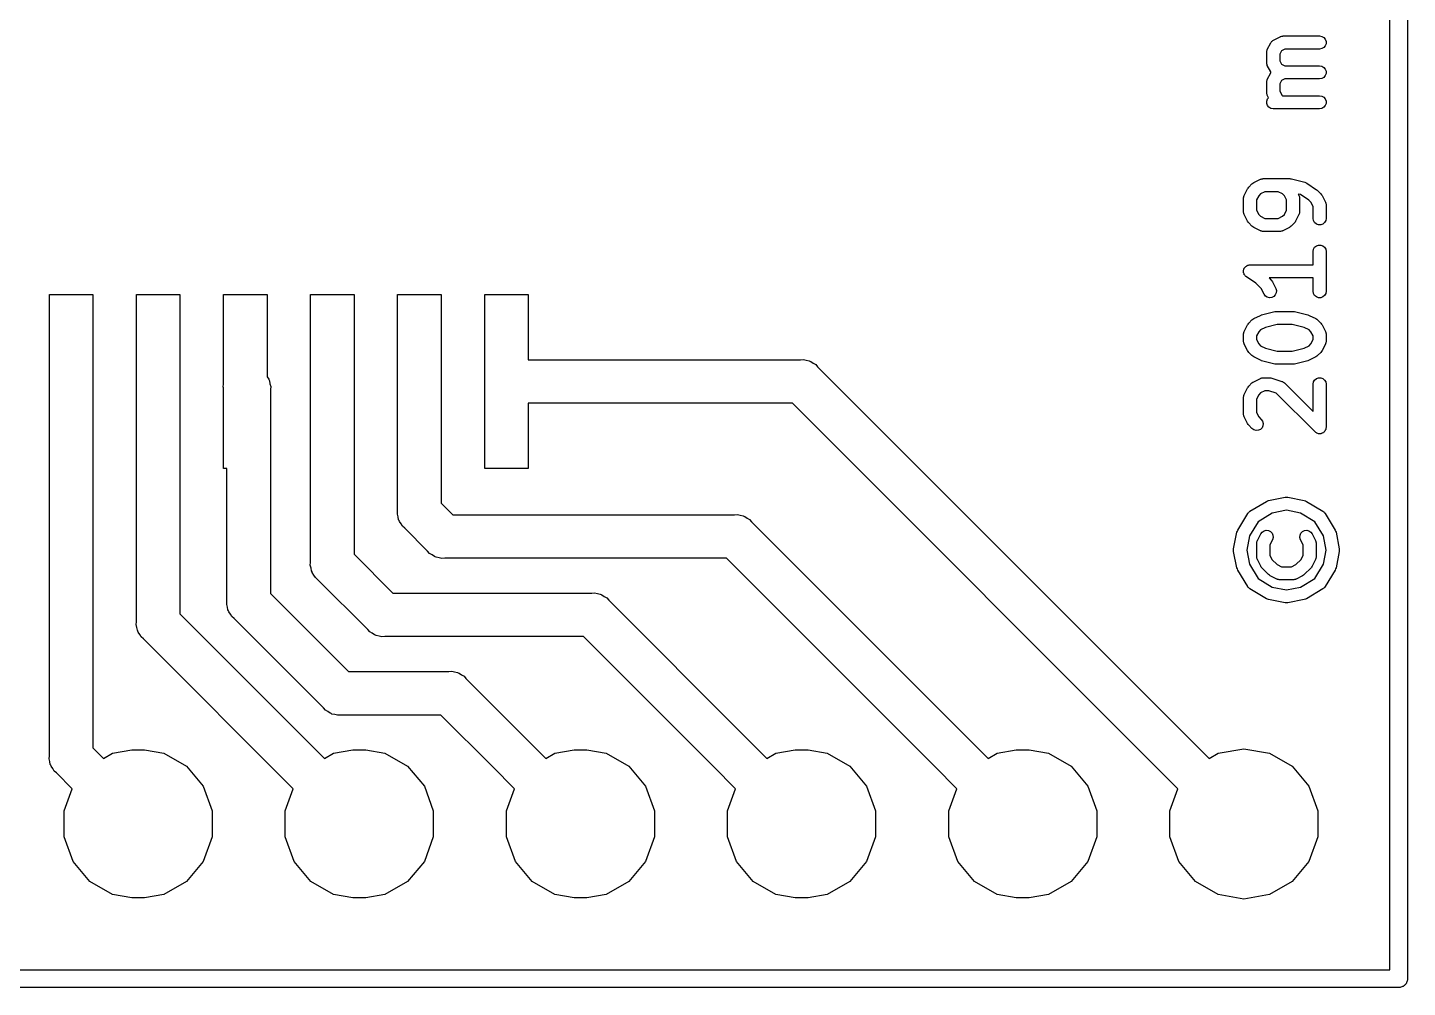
# Model space of a CAD drawing. Extents: x 121.3 to 153, y -103.5 to -81.4.
# Drawn here: x 137.16 to 153.01, y -103.48 to -92.46 of the extents above; entities that cross this region are included whole.
import ezdxf

# ---------------------------------------------------------------- set-up
doc = ezdxf.new("R2010")
doc.units = 0
doc.header["$MEASUREMENT"] = 0
doc.layers.add('BLACK', color=7, linetype='CONTINUOUS')

msp = doc.modelspace()

# ---------------------------------------------------------------- linework, layer by layer
at = {"layer": 'BLACK', "linetype": 'CONTINUOUS'}
for p, q in [((153.008, -81.5253), (153.008, -103.387)), ((152.808, -103.278), (152.808, -81.634)), ((151.398, -92.7123), (151.399, -92.7082)), ((151.399, -92.7082), (151.438, -92.632)), ((151.438, -92.632), (151.444, -92.6231)), ((151.444, -92.6231), (151.45, -92.614)), ((151.45, -92.614), (151.452, -92.6127)), ((151.452, -92.6127), (151.453, -92.6111)), ((151.453, -92.6111), (151.462, -92.605)), ((151.462, -92.605), (151.471, -92.5984)), ((151.471, -92.5984), (151.547, -92.5603)), ((151.547, -92.5603), (151.551, -92.5591)), ((151.551, -92.5591), (151.555, -92.557)), ((151.555, -92.557), (151.564, -92.5554)), ((151.599, -92.7024), (151.561, -92.7214)), ((151.564, -92.5554), (151.572, -92.5529)), ((151.572, -92.5529), (151.577, -92.5532)), ((151.577, -92.5532), (151.581, -92.5524)), ((151.581, -92.5524), (152, -92.5524)), ((152, -92.7024), (151.599, -92.7024)), ((152, -92.5524), (152.026, -92.557)), ((152.026, -92.6979), (152, -92.7024)), ((152.026, -92.557), (152.048, -92.57)), ((152.048, -92.6849), (152.026, -92.6979)), ((152.048, -92.57), (152.065, -92.5899)), ((152.065, -92.6649), (152.048, -92.6849)), ((152.065, -92.5899), (152.074, -92.6144)), ((152.074, -92.6405), (152.065, -92.6649)), ((152.074, -92.6144), (152.074, -92.6405)), ((151.392, -92.7331), (151.395, -92.7247)), ((151.392, -92.7375), (151.392, -92.7331)), ((151.392, -92.7417), (151.392, -92.7375)), ((151.392, -92.856), (151.392, -92.7417)), ((151.392, -92.8603), (151.392, -92.856)), ((151.392, -92.8646), (151.392, -92.8603)), ((151.395, -92.873), (151.392, -92.8646)), ((151.395, -92.7247), (151.396, -92.7161)), ((151.396, -92.7161), (151.398, -92.7123)), ((151.561, -92.7214), (151.542, -92.7594)), ((151.542, -92.7594), (151.542, -92.8383)), ((151.542, -92.8383), (151.561, -92.8763)), ((151.396, -92.8817), (151.395, -92.873)), ((151.398, -92.8854), (151.396, -92.8817)), ((151.399, -92.8895), (151.398, -92.8854)), ((151.438, -92.9657), (151.399, -92.8895)), ((151.399, -93.051), (151.438, -92.9748)), ((151.441, -92.9703), (151.438, -92.9657)), ((151.438, -92.9748), (151.441, -92.9703)), ((151.561, -92.8763), (151.599, -92.8953)), ((151.599, -92.8953), (152, -92.8953)), ((152, -92.8953), (152.026, -92.8998)), ((152.026, -92.8998), (152.048, -92.9128)), ((152.048, -93.0277), (152.026, -93.0408)), ((152.048, -92.9128), (152.065, -92.9328)), ((152.065, -93.0078), (152.048, -93.0277)), ((152.065, -92.9328), (152.074, -92.9573)), ((152.074, -92.9833), (152.065, -93.0078)), ((152.074, -92.9573), (152.074, -92.9833)), ((151.392, -93.076), (151.395, -93.0676)), ((151.392, -93.0803), (151.392, -93.076)), ((151.392, -93.0846), (151.392, -93.0803)), ((151.392, -93.1989), (151.392, -93.0846)), ((151.395, -93.0676), (151.396, -93.0589)), ((151.396, -93.0589), (151.398, -93.0552)), ((151.398, -93.0552), (151.399, -93.051)), ((151.561, -93.0643), (151.542, -93.1023)), ((151.542, -93.1023), (151.542, -93.1812)), ((151.542, -93.1812), (151.566, -93.2306)), ((151.599, -93.0453), (151.561, -93.0643)), ((152, -93.0453), (151.599, -93.0453)), ((152.026, -93.0408), (152, -93.0453)), ((151.392, -93.2031), (151.392, -93.1989)), ((151.392, -93.2074), (151.392, -93.2031)), ((151.395, -93.2159), (151.392, -93.2074)), ((151.393, -93.3001), (151.402, -93.2756)), ((151.393, -93.3262), (151.393, -93.3001)), ((151.402, -93.3506), (151.393, -93.3262)), ((151.396, -93.2245), (151.395, -93.2159)), ((151.398, -93.2283), (151.396, -93.2245)), ((151.399, -93.2324), (151.398, -93.2283)), ((151.414, -93.2611), (151.399, -93.2324)), ((151.402, -93.2756), (151.414, -93.2611)), ((151.566, -93.2306), (151.574, -93.2381)), ((151.574, -93.2381), (152, -93.2381)), ((152, -93.2381), (152.026, -93.2427)), ((152.026, -93.2427), (152.048, -93.2557)), ((152.048, -93.2557), (152.065, -93.2756)), ((152.065, -93.2756), (152.074, -93.3001)), ((152.074, -93.3262), (152.065, -93.3506)), ((152.074, -93.3001), (152.074, -93.3262)), ((151.418, -93.3706), (151.402, -93.3506)), ((151.441, -93.3836), (151.418, -93.3706)), ((151.467, -93.3881), (151.441, -93.3836)), ((152, -93.3881), (151.467, -93.3881)), ((152.026, -93.3836), (152, -93.3881)), ((152.048, -93.3706), (152.026, -93.3836)), ((152.065, -93.3506), (152.048, -93.3706)), ((151.178, -94.2985), (151.185, -94.2887)), ((151.185, -94.2887), (151.223, -94.2506)), ((151.223, -94.2506), (151.233, -94.2437)), ((151.233, -94.2437), (151.243, -94.2365)), ((151.243, -94.2365), (151.319, -94.1984)), ((151.319, -94.1984), (151.323, -94.1972)), ((151.323, -94.1972), (151.327, -94.195)), ((151.327, -94.195), (151.335, -94.1935)), ((151.335, -94.1935), (151.344, -94.191)), ((151.344, -94.191), (151.348, -94.1913)), ((151.348, -94.1913), (151.352, -94.1905)), ((151.352, -94.1905), (151.657, -94.1905)), ((151.657, -94.1905), (151.666, -94.1921)), ((151.666, -94.1921), (151.675, -94.1928)), ((151.675, -94.1928), (151.828, -94.2309)), ((151.828, -94.2309), (151.839, -94.2361)), ((151.839, -94.2361), (151.851, -94.2412)), ((151.851, -94.2412), (151.965, -94.3174)), ((151.125, -94.4093), (151.128, -94.4009)), ((151.126, -94.4136), (151.125, -94.4093)), ((151.125, -94.4179), (151.126, -94.4136)), ((151.125, -94.5703), (151.125, -94.4179)), ((151.128, -94.4009), (151.129, -94.3923)), ((151.129, -94.3923), (151.132, -94.3885)), ((151.132, -94.3885), (151.133, -94.3844)), ((151.133, -94.3844), (151.171, -94.3082)), ((151.171, -94.3082), (151.178, -94.2985)), ((151.3, -94.3861), (151.275, -94.4356)), ((151.275, -94.4356), (151.275, -94.5526)), ((151.321, -94.3653), (151.3, -94.3861)), ((151.37, -94.3405), (151.321, -94.3653)), ((151.525, -94.3405), (151.37, -94.3405)), ((151.575, -94.3653), (151.525, -94.3405)), ((151.595, -94.3861), (151.575, -94.3653)), ((151.62, -94.4356), (151.595, -94.3861)), ((151.62, -94.5526), (151.62, -94.4356)), ((151.779, -94.3732), (151.754, -94.367)), ((151.754, -94.367), (151.762, -94.3844)), ((151.762, -94.3844), (151.763, -94.3885)), ((151.763, -94.3885), (151.766, -94.3923)), ((151.766, -94.3923), (151.767, -94.4009)), ((151.767, -94.4009), (151.77, -94.4093)), ((151.77, -94.4093), (151.769, -94.4136)), ((151.769, -94.4136), (151.77, -94.4179)), ((151.77, -94.4179), (151.77, -94.5703)), ((151.876, -94.4381), (151.779, -94.3732)), ((151.9, -94.4623), (151.876, -94.4381)), ((151.965, -94.3174), (151.971, -94.3225)), ((151.971, -94.3225), (151.977, -94.3268)), ((151.977, -94.3268), (152.015, -94.3649)), ((152.015, -94.3649), (152.022, -94.3747)), ((152.022, -94.3747), (152.029, -94.3844)), ((152.029, -94.3844), (152.067, -94.4606)), ((151.126, -94.5745), (151.125, -94.5703)), ((151.125, -94.5789), (151.126, -94.5745)), ((151.128, -94.5873), (151.125, -94.5789)), ((151.129, -94.5959), (151.128, -94.5873)), ((151.132, -94.5997), (151.129, -94.5959)), ((151.133, -94.6038), (151.132, -94.5997)), ((151.171, -94.68), (151.133, -94.6038)), ((151.275, -94.5526), (151.3, -94.602)), ((151.3, -94.602), (151.321, -94.6229)), ((151.575, -94.6229), (151.595, -94.602)), ((151.595, -94.602), (151.62, -94.5526)), ((151.762, -94.6038), (151.724, -94.68)), ((151.763, -94.5997), (151.762, -94.6038)), ((151.766, -94.5959), (151.763, -94.5997)), ((151.767, -94.5873), (151.766, -94.5959)), ((151.77, -94.5789), (151.767, -94.5873)), ((151.77, -94.5703), (151.769, -94.5745)), ((151.769, -94.5745), (151.77, -94.5789)), ((151.925, -94.5118), (151.9, -94.4623)), ((151.925, -94.6465), (151.925, -94.5118)), ((152.067, -94.4606), (152.068, -94.4647)), ((152.068, -94.4647), (152.07, -94.4684)), ((152.07, -94.4684), (152.072, -94.4771)), ((152.072, -94.4771), (152.074, -94.4855)), ((152.074, -94.4855), (152.074, -94.4898)), ((152.074, -94.4898), (152.075, -94.4941)), ((152.075, -94.4941), (152.075, -94.6465)), ((151.178, -94.6897), (151.171, -94.68)), ((151.185, -94.6995), (151.178, -94.6897)), ((151.223, -94.7376), (151.185, -94.6995)), ((151.233, -94.7445), (151.223, -94.7376)), ((151.243, -94.7517), (151.233, -94.7445)), ((151.319, -94.7897), (151.243, -94.7517)), ((151.321, -94.6229), (151.37, -94.6477)), ((151.37, -94.6477), (151.525, -94.6477)), ((151.525, -94.6477), (151.575, -94.6229)), ((151.652, -94.7517), (151.576, -94.7897)), ((151.662, -94.7445), (151.652, -94.7517)), ((151.672, -94.7376), (151.662, -94.7445)), ((151.71, -94.6995), (151.672, -94.7376)), ((151.717, -94.6897), (151.71, -94.6995)), ((151.724, -94.68), (151.717, -94.6897)), ((151.929, -94.6721), (151.925, -94.6465)), ((151.942, -94.6947), (151.929, -94.6721)), ((151.962, -94.7114), (151.942, -94.6947)), ((151.987, -94.7203), (151.962, -94.7114)), ((152.013, -94.7203), (151.987, -94.7203)), ((152.037, -94.7114), (152.013, -94.7203)), ((152.057, -94.6947), (152.037, -94.7114)), ((152.07, -94.6721), (152.057, -94.6947)), ((152.075, -94.6465), (152.07, -94.6721)), ((151.323, -94.791), (151.319, -94.7897)), ((151.327, -94.7931), (151.323, -94.791)), ((151.335, -94.7947), (151.327, -94.7931)), ((151.344, -94.7972), (151.335, -94.7947)), ((151.348, -94.7969), (151.344, -94.7972)), ((151.352, -94.7977), (151.348, -94.7969)), ((151.543, -94.7977), (151.352, -94.7977)), ((151.547, -94.7969), (151.543, -94.7977)), ((151.551, -94.7972), (151.547, -94.7969)), ((151.56, -94.7947), (151.551, -94.7972)), ((151.568, -94.7931), (151.56, -94.7947)), ((151.572, -94.791), (151.568, -94.7931)), ((151.576, -94.7897), (151.572, -94.791)), ((151.925, -95.0274), (151.929, -95.0018)), ((151.925, -95.181), (151.925, -95.0274)), ((151.929, -95.0018), (151.942, -94.9792)), ((151.942, -94.9792), (151.962, -94.9625)), ((151.962, -94.9625), (151.987, -94.9536)), ((151.987, -94.9536), (152.013, -94.9536)), ((152.013, -94.9536), (152.037, -94.9625)), ((152.037, -94.9625), (152.057, -94.9792)), ((152.057, -94.9792), (152.07, -95.0018)), ((152.07, -95.0018), (152.075, -95.0274)), ((152.075, -95.0274), (152.075, -95.4846)), ((151.126, -95.243), (151.129, -95.2346)), ((151.126, -95.2471), (151.126, -95.243)), ((151.129, -95.2346), (151.131, -95.2259)), ((151.131, -95.2259), (151.134, -95.2224)), ((151.134, -95.2224), (151.135, -95.2185)), ((151.135, -95.2185), (151.141, -95.2116)), ((151.141, -95.2116), (151.146, -95.2042)), ((151.146, -95.2042), (151.149, -95.2017)), ((151.149, -95.2017), (151.152, -95.1985)), ((151.152, -95.1985), (151.159, -95.1941)), ((151.159, -95.1941), (151.167, -95.1888)), ((151.167, -95.1888), (151.171, -95.1876)), ((151.171, -95.1876), (151.174, -95.1855)), ((151.174, -95.1855), (151.183, -95.184)), ((151.183, -95.184), (151.192, -95.1815)), ((151.192, -95.1815), (151.196, -95.1817)), ((151.196, -95.1817), (151.2, -95.181)), ((151.2, -95.181), (151.925, -95.181)), ((151.125, -95.2512), (151.126, -95.2471)), ((151.126, -95.2601), (151.125, -95.2512)), ((151.126, -95.269), (151.126, -95.2601)), ((151.127, -95.2729), (151.126, -95.269)), ((151.128, -95.2771), (151.127, -95.2729)), ((151.132, -95.2851), (151.128, -95.2771)), ((151.135, -95.2935), (151.132, -95.2851)), ((151.138, -95.2967), (151.135, -95.2935)), ((151.139, -95.3004), (151.138, -95.2967)), ((151.146, -95.3066), (151.139, -95.3004)), ((151.152, -95.3135), (151.146, -95.3066)), ((151.155, -95.3155), (151.152, -95.3135)), ((151.158, -95.3184), (151.155, -95.3155)), ((151.266, -95.3905), (151.158, -95.3184)), ((151.329, -95.4528), (151.266, -95.3905)), ((151.925, -95.331), (151.419, -95.331)), ((151.419, -95.331), (151.443, -95.3553)), ((151.443, -95.3553), (151.45, -95.3652)), ((151.45, -95.3652), (151.457, -95.3748)), ((151.457, -95.3748), (151.496, -95.451)), ((151.925, -95.4846), (151.925, -95.331)), ((137.41, -96.4981), (137.41, -95.52)), ((137.41, -95.52), (137.91, -95.52)), ((137.91, -95.52), (137.91, -100.726)), ((138.41, -96.4981), (138.41, -95.52)), ((138.41, -95.52), (138.91, -95.52)), ((138.91, -95.52), (138.91, -99.1864)), ((139.41, -96.5491), (139.41, -95.52)), ((139.41, -95.52), (139.91, -95.52)), ((139.91, -95.52), (139.91, -96.4637)), ((140.41, -96.4981), (140.41, -95.52)), ((140.41, -95.52), (140.91, -95.52)), ((140.91, -95.52), (140.91, -98.5044)), ((141.41, -97.52), (141.41, -95.52)), ((141.41, -95.52), (141.91, -95.52)), ((141.91, -95.52), (141.91, -97.9164)), ((142.41, -97.52), (142.41, -95.52)), ((142.41, -95.52), (142.91, -95.52)), ((142.91, -95.52), (142.91, -96.27)), ((151.361, -95.5181), (151.329, -95.4528)), ((151.377, -95.539), (151.361, -95.5181)), ((151.399, -95.5534), (151.377, -95.539)), ((151.424, -95.5594), (151.399, -95.5534)), ((151.45, -95.5565), (151.424, -95.5594)), ((151.473, -95.5448), (151.45, -95.5565)), ((151.491, -95.5259), (151.473, -95.5448)), ((151.501, -95.502), (151.491, -95.5259)), ((151.496, -95.451), (151.503, -95.476)), ((151.503, -95.476), (151.501, -95.502)), ((151.929, -95.5102), (151.925, -95.4846)), ((151.942, -95.5328), (151.929, -95.5102)), ((151.962, -95.5495), (151.942, -95.5328)), ((151.987, -95.5584), (151.962, -95.5495)), ((152.013, -95.5584), (151.987, -95.5584)), ((152.037, -95.5495), (152.013, -95.5584)), ((152.057, -95.5328), (152.037, -95.5495)), ((152.07, -95.5102), (152.057, -95.5328)), ((152.075, -95.4846), (152.07, -95.5102)), ((151.334, -95.7547), (151.486, -95.7166)), ((151.486, -95.7166), (151.496, -95.7159)), ((151.496, -95.7159), (151.505, -95.7143)), ((151.505, -95.7143), (151.695, -95.7143)), ((151.695, -95.7143), (151.704, -95.7159)), ((151.704, -95.7159), (151.713, -95.7166)), ((151.713, -95.7166), (151.866, -95.7547)), ((151.133, -95.9463), (151.171, -95.8701)), ((151.171, -95.8701), (151.178, -95.8604)), ((151.178, -95.8604), (151.185, -95.8506)), ((151.185, -95.8506), (151.223, -95.8125)), ((151.223, -95.8125), (151.233, -95.8056)), ((151.233, -95.8056), (151.243, -95.7984)), ((151.243, -95.7984), (151.319, -95.7603)), ((151.319, -95.7603), (151.327, -95.758)), ((151.327, -95.758), (151.334, -95.7547)), ((151.514, -95.8643), (151.378, -95.8982)), ((151.686, -95.8643), (151.514, -95.8643)), ((151.821, -95.8982), (151.686, -95.8643)), ((151.866, -95.7547), (151.873, -95.758)), ((151.873, -95.758), (151.881, -95.7603)), ((151.881, -95.7603), (151.957, -95.7984)), ((151.957, -95.7984), (151.967, -95.8056)), ((151.967, -95.8056), (151.977, -95.8125)), ((151.977, -95.8125), (152.015, -95.8506)), ((152.015, -95.8506), (152.022, -95.8604)), ((152.022, -95.8604), (152.029, -95.8701)), ((152.029, -95.8701), (152.067, -95.9463)), ((151.125, -95.9712), (151.128, -95.9628)), ((151.126, -95.9755), (151.125, -95.9712)), ((151.125, -95.9798), (151.126, -95.9755)), ((151.125, -96.056), (151.125, -95.9798)), ((151.128, -95.9628), (151.129, -95.9542)), ((151.129, -95.9542), (151.132, -95.9504)), ((151.132, -95.9504), (151.133, -95.9463)), ((151.3, -95.948), (151.275, -95.9975)), ((151.275, -95.9975), (151.275, -96.0383)), ((151.275, -96.0383), (151.3, -96.0878)), ((151.321, -95.9272), (151.3, -95.948)), ((151.378, -95.8982), (151.321, -95.9272)), ((151.879, -95.9272), (151.821, -95.8982)), ((151.9, -95.948), (151.879, -95.9272)), ((151.925, -95.9975), (151.9, -95.948)), ((151.9, -96.0878), (151.925, -96.0383)), ((151.925, -96.0383), (151.925, -95.9975)), ((152.067, -95.9463), (152.068, -95.9504)), ((152.068, -95.9504), (152.07, -95.9542)), ((152.07, -95.9542), (152.072, -95.9628)), ((152.072, -95.9628), (152.074, -95.9712)), ((152.074, -95.9712), (152.074, -95.9755)), ((152.074, -95.9755), (152.075, -95.9798)), ((152.075, -95.9798), (152.075, -96.056)), ((151.126, -96.0603), (151.125, -96.056)), ((151.125, -96.0646), (151.126, -96.0603)), ((151.128, -96.073), (151.125, -96.0646)), ((151.129, -96.0817), (151.128, -96.073)), ((151.132, -96.0854), (151.129, -96.0817)), ((151.133, -96.0895), (151.132, -96.0854)), ((151.171, -96.1657), (151.133, -96.0895)), ((151.178, -96.1754), (151.171, -96.1657)), ((151.185, -96.1852), (151.178, -96.1754)), ((151.223, -96.2233), (151.185, -96.1852)), ((151.3, -96.0878), (151.321, -96.1086)), ((151.321, -96.1086), (151.378, -96.1376)), ((151.378, -96.1376), (151.514, -96.1715)), ((151.514, -96.1715), (151.686, -96.1715)), ((151.686, -96.1715), (151.821, -96.1376)), ((151.821, -96.1376), (151.879, -96.1086)), ((151.879, -96.1086), (151.9, -96.0878)), ((152.015, -96.1852), (151.977, -96.2233)), ((152.022, -96.1754), (152.015, -96.1852)), ((152.029, -96.1657), (152.022, -96.1754)), ((152.067, -96.0895), (152.029, -96.1657)), ((152.068, -96.0854), (152.067, -96.0895)), ((152.07, -96.0817), (152.068, -96.0854)), ((152.072, -96.073), (152.07, -96.0817)), ((152.074, -96.0646), (152.072, -96.073)), ((152.075, -96.056), (152.074, -96.0603)), ((152.074, -96.0603), (152.074, -96.0646)), ((142.91, -96.27), (146.039, -96.27)), ((146.039, -96.27), (146.072, -96.2671)), ((146.072, -96.2671), (146.104, -96.2757)), ((146.104, -96.2757), (146.137, -96.2815)), ((146.137, -96.2815), (146.146, -96.287)), ((146.146, -96.287), (146.157, -96.2899)), ((146.157, -96.2899), (146.184, -96.3089)), ((146.184, -96.3089), (146.213, -96.3255)), ((146.213, -96.3255), (146.234, -96.3509)), ((146.234, -96.3509), (150.732, -100.848)), ((151.233, -96.2302), (151.223, -96.2233)), ((151.243, -96.2374), (151.233, -96.2302)), ((151.319, -96.2755), (151.243, -96.2374)), ((151.327, -96.2778), (151.319, -96.2755)), ((151.334, -96.2811), (151.327, -96.2778)), ((151.486, -96.3192), (151.334, -96.2811)), ((151.496, -96.3199), (151.486, -96.3192)), ((151.505, -96.3215), (151.496, -96.3199)), ((151.695, -96.3215), (151.505, -96.3215)), ((151.704, -96.3199), (151.695, -96.3215)), ((151.713, -96.3192), (151.704, -96.3199)), ((151.866, -96.2811), (151.713, -96.3192)), ((151.873, -96.2778), (151.866, -96.2811)), ((151.881, -96.2755), (151.873, -96.2778)), ((151.957, -96.2374), (151.881, -96.2755)), ((151.967, -96.2302), (151.957, -96.2374)), ((151.977, -96.2233), (151.967, -96.2302)), ((137.41, -100.819), (137.41, -96.4981)), ((138.41, -99.2791), (138.41, -96.4981)), ((139.91, -96.4637), (139.911, -96.4656)), ((139.911, -96.4656), (139.93, -96.4927)), ((139.93, -96.4927), (139.933, -96.5035)), ((139.933, -96.5035), (139.939, -96.5132)), ((139.939, -96.5132), (139.944, -96.5458)), ((140.41, -98.5971), (140.41, -96.4981)), ((151.243, -96.5223), (151.319, -96.4842)), ((151.319, -96.4842), (151.323, -96.4829)), ((151.323, -96.4829), (151.327, -96.4808)), ((151.327, -96.4808), (151.335, -96.4792)), ((151.335, -96.4792), (151.344, -96.4767)), ((151.344, -96.4767), (151.348, -96.477)), ((151.348, -96.477), (151.352, -96.4762)), ((151.352, -96.4762), (151.428, -96.4762)), ((151.428, -96.4762), (151.44, -96.4783)), ((151.44, -96.4783), (151.452, -96.4801)), ((151.452, -96.4801), (151.566, -96.5182)), ((151.929, -96.5256), (151.942, -96.503)), ((151.942, -96.503), (151.962, -96.4863)), ((151.962, -96.4863), (151.987, -96.4774)), ((151.987, -96.4774), (152.013, -96.4774)), ((152.013, -96.4774), (152.037, -96.4863)), ((152.037, -96.4863), (152.057, -96.503)), ((152.057, -96.503), (152.07, -96.5256)), ((139.407, -96.5821), (139.41, -96.5491)), ((139.41, -96.5929), (139.407, -96.5821)), ((139.41, -97.52), (139.41, -96.5929)), ((139.944, -96.5458), (139.953, -96.5779)), ((139.953, -96.5779), (139.95, -96.6109)), ((139.95, -96.6109), (139.95, -98.9536)), ((151.132, -96.6742), (151.133, -96.6701)), ((151.133, -96.6701), (151.171, -96.5939)), ((151.171, -96.5939), (151.178, -96.5842)), ((151.178, -96.5842), (151.185, -96.5744)), ((151.185, -96.5744), (151.223, -96.5363)), ((151.223, -96.5363), (151.233, -96.5294)), ((151.233, -96.5294), (151.243, -96.5223)), ((151.3, -96.6719), (151.275, -96.7213)), ((151.321, -96.651), (151.3, -96.6719)), ((151.37, -96.6262), (151.321, -96.651)), ((151.416, -96.6262), (151.37, -96.6262)), ((151.502, -96.6549), (151.416, -96.6262)), ((151.947, -97.0995), (151.502, -96.6549)), ((151.566, -96.5182), (151.57, -96.5202)), ((151.57, -96.5202), (151.574, -96.5214)), ((151.574, -96.5214), (151.582, -96.5264)), ((151.582, -96.5264), (151.589, -96.5306)), ((151.589, -96.5306), (151.592, -96.5338)), ((151.592, -96.5338), (151.596, -96.5363)), ((151.596, -96.5363), (151.925, -96.8654)), ((151.925, -96.5512), (151.929, -96.5256)), ((151.925, -96.8654), (151.925, -96.5512)), ((152.07, -96.5256), (152.075, -96.5512)), ((152.075, -96.5512), (152.075, -97.0465)), ((145.946, -96.77), (142.91, -96.77)), ((142.91, -96.77), (142.91, -97.52)), ((150.372, -101.196), (145.946, -96.77)), ((151.125, -96.695), (151.128, -96.6866)), ((151.126, -96.6994), (151.125, -96.695)), ((151.125, -96.7036), (151.126, -96.6994)), ((151.125, -96.8941), (151.125, -96.7036)), ((151.128, -96.6866), (151.129, -96.678)), ((151.129, -96.678), (151.132, -96.6742)), ((151.275, -96.7213), (151.275, -96.8764)), ((151.126, -96.8984), (151.125, -96.8941)), ((151.125, -96.9027), (151.126, -96.8984)), ((151.128, -96.9111), (151.125, -96.9027)), ((151.129, -96.9197), (151.128, -96.9111)), ((151.132, -96.9235), (151.129, -96.9197)), ((151.133, -96.9276), (151.132, -96.9235)), ((151.171, -97.0038), (151.133, -96.9276)), ((151.275, -96.8764), (151.3, -96.9259)), ((151.3, -96.9259), (151.329, -96.9553)), ((151.329, -96.9553), (151.344, -96.9767)), ((151.344, -96.9767), (151.351, -97.0018)), ((151.178, -97.0135), (151.171, -97.0038)), ((151.185, -97.0233), (151.178, -97.0135)), ((151.223, -97.0614), (151.185, -97.0233)), ((151.244, -97.0764), (151.223, -97.0614)), ((151.27, -97.0831), (151.244, -97.0764)), ((151.296, -97.0808), (151.27, -97.0831)), ((151.319, -97.0698), (151.296, -97.0808)), ((151.338, -97.0514), (151.319, -97.0698)), ((151.349, -97.0278), (151.338, -97.0514)), ((151.351, -97.0018), (151.349, -97.0278)), ((151.955, -97.1051), (151.947, -97.0995)), ((151.962, -97.1114), (151.955, -97.1051)), ((151.966, -97.1126), (151.962, -97.1114)), ((151.968, -97.1144), (151.966, -97.1126)), ((151.978, -97.117), (151.968, -97.1144)), ((151.987, -97.1203), (151.978, -97.117)), ((151.99, -97.1203), (151.987, -97.1203)), ((151.993, -97.1212), (151.99, -97.1203)), ((152.003, -97.1203), (151.993, -97.1212)), ((152.013, -97.1203), (152.003, -97.1203)), ((152.016, -97.1192), (152.013, -97.1203)), ((152.019, -97.1189), (152.016, -97.1192)), ((152.028, -97.1148), (152.019, -97.1189)), ((152.037, -97.1114), (152.028, -97.1148)), ((152.04, -97.1093), (152.037, -97.1114)), ((152.043, -97.1079), (152.04, -97.1093)), ((152.05, -97.101), (152.043, -97.1079)), ((152.057, -97.0947), (152.05, -97.101)), ((152.059, -97.0918), (152.057, -97.0947)), ((152.061, -97.0895), (152.059, -97.0918)), ((152.065, -97.0806), (152.061, -97.0895)), ((152.07, -97.0721), (152.065, -97.0806)), ((152.071, -97.0689), (152.07, -97.0721)), ((152.072, -97.0659), (152.071, -97.0689)), ((152.073, -97.0561), (152.072, -97.0659)), ((152.075, -97.0465), (152.073, -97.0561)), ((139.45, -97.52), (139.41, -97.52)), ((139.45, -99.0463), (139.45, -97.52)), ((141.41, -98.0091), (141.41, -97.52)), ((141.41, -97.52), (141.41, -97.52)), ((142.91, -97.52), (142.41, -97.52)), ((141.91, -97.9164), (142.044, -98.05)), ((151.199, -98.0107), (151.39, -97.8964)), ((151.39, -97.8964), (151.402, -97.8919)), ((151.402, -97.8919), (151.414, -97.8872)), ((151.414, -97.8872), (151.604, -97.8491)), ((151.604, -97.8491), (151.606, -97.8491)), ((151.606, -97.8491), (151.608, -97.8485)), ((151.608, -97.8485), (151.619, -97.8488)), ((151.619, -97.8488), (151.63, -97.8485)), ((151.63, -97.8485), (151.632, -97.8491)), ((151.632, -97.8491), (151.634, -97.8491)), ((151.634, -97.8491), (151.824, -97.8872)), ((151.824, -97.8872), (151.836, -97.8919)), ((151.836, -97.8919), (151.848, -97.8964)), ((151.848, -97.8964), (152.038, -98.0107)), ((141.407, -98.0421), (141.41, -98.0091)), ((141.416, -98.0742), (141.407, -98.0421)), ((141.421, -98.1068), (141.416, -98.0742)), ((142.044, -98.05), (145.279, -98.05)), ((145.279, -98.05), (145.312, -98.0471)), ((145.312, -98.0471), (145.344, -98.0557)), ((145.344, -98.0557), (145.377, -98.0614)), ((145.377, -98.0614), (145.386, -98.067)), ((145.386, -98.067), (145.397, -98.0699)), ((145.397, -98.0699), (145.424, -98.0889)), ((145.424, -98.0889), (145.453, -98.1055)), ((151.059, -98.2269), (151.174, -98.0365)), ((151.174, -98.0365), (151.177, -98.0325)), ((151.177, -98.0325), (151.18, -98.0278)), ((151.18, -98.0278), (151.186, -98.0227)), ((151.186, -98.0227), (151.191, -98.0168)), ((151.191, -98.0168), (151.195, -98.0142)), ((151.195, -98.0142), (151.199, -98.0107)), ((151.456, -98.0318), (151.293, -98.1297)), ((151.619, -97.9992), (151.456, -98.0318)), ((151.782, -98.0318), (151.619, -97.9992)), ((151.945, -98.1297), (151.782, -98.0318)), ((152.038, -98.0107), (152.042, -98.0142)), ((152.042, -98.0142), (152.047, -98.0168)), ((152.047, -98.0168), (152.052, -98.0227)), ((152.052, -98.0227), (152.058, -98.0278)), ((152.058, -98.0278), (152.061, -98.0325)), ((152.061, -98.0325), (152.064, -98.0365)), ((152.064, -98.0365), (152.179, -98.2269)), ((141.427, -98.1165), (141.421, -98.1068)), ((141.43, -98.1273), (141.427, -98.1165)), ((141.449, -98.1545), (141.43, -98.1273)), ((141.466, -98.1832), (141.449, -98.1545)), ((141.491, -98.2045), (141.466, -98.1832)), ((141.755, -98.469), (141.491, -98.2045)), ((145.453, -98.1055), (145.474, -98.1309)), ((145.474, -98.1309), (147.932, -100.589)), ((151.012, -98.4413), (151.05, -98.2508)), ((151.05, -98.2508), (151.055, -98.2388)), ((151.055, -98.2388), (151.059, -98.2269)), ((151.293, -98.1297), (151.195, -98.293)), ((151.323, -98.2701), (151.339, -98.2492)), ((151.339, -98.2492), (151.361, -98.2348)), ((151.361, -98.2348), (151.386, -98.2288)), ((151.386, -98.2288), (151.412, -98.2317)), ((151.412, -98.2317), (151.435, -98.2434)), ((151.435, -98.2434), (151.453, -98.2623)), ((151.785, -98.2623), (151.803, -98.2434)), ((151.803, -98.2434), (151.826, -98.2317)), ((151.826, -98.2317), (151.852, -98.2288)), ((151.852, -98.2288), (151.877, -98.2348)), ((151.877, -98.2348), (151.899, -98.2492)), ((151.899, -98.2492), (151.915, -98.2701)), ((152.043, -98.293), (151.945, -98.1297)), ((152.179, -98.2269), (152.183, -98.2388)), ((152.183, -98.2388), (152.188, -98.2508)), ((152.188, -98.2508), (152.226, -98.4413)), ((151.195, -98.293), (151.162, -98.456)), ((151.277, -98.3798), (151.278, -98.3755)), ((151.277, -98.5322), (151.277, -98.3798)), ((151.278, -98.3712), (151.28, -98.3628)), ((151.278, -98.3755), (151.278, -98.3712)), ((151.28, -98.3628), (151.282, -98.3542)), ((151.282, -98.3542), (151.284, -98.3504)), ((151.284, -98.3504), (151.285, -98.3463)), ((151.285, -98.3463), (151.323, -98.2701)), ((151.457, -98.3372), (151.427, -98.3975)), ((151.427, -98.3975), (151.427, -98.5145)), ((151.453, -98.2623), (151.463, -98.2862)), ((151.465, -98.3122), (151.457, -98.3372)), ((151.463, -98.2862), (151.465, -98.3122)), ((151.773, -98.3122), (151.775, -98.2862)), ((151.78, -98.3372), (151.773, -98.3122)), ((151.775, -98.2862), (151.785, -98.2623)), ((151.811, -98.3975), (151.78, -98.3372)), ((151.811, -98.5145), (151.811, -98.3975)), ((151.915, -98.2701), (151.953, -98.3463)), ((151.953, -98.3463), (151.954, -98.3504)), ((151.954, -98.3504), (151.956, -98.3542)), ((151.956, -98.3542), (151.958, -98.3628)), ((151.958, -98.3628), (151.96, -98.3712)), ((151.96, -98.3712), (151.96, -98.3755)), ((151.96, -98.3755), (151.961, -98.3798)), ((151.961, -98.3798), (151.961, -98.5322)), ((152.076, -98.456), (152.043, -98.293)), ((140.91, -98.5044), (141.356, -98.95)), ((141.777, -98.4944), (141.755, -98.469)), ((141.806, -98.511), (141.777, -98.4944)), ((141.833, -98.53), (141.806, -98.511)), ((141.843, -98.5329), (141.833, -98.53)), ((141.853, -98.5385), (141.843, -98.5329)), ((141.886, -98.5443), (141.853, -98.5385)), ((141.918, -98.5529), (141.886, -98.5443)), ((141.951, -98.55), (141.918, -98.5529)), ((145.186, -98.55), (141.951, -98.55)), ((147.579, -100.942), (145.186, -98.55)), ((151.011, -98.4447), (151.012, -98.443)), ((151.012, -98.456), (151.011, -98.4447)), ((151.011, -98.4673), (151.012, -98.456)), ((151.012, -98.469), (151.011, -98.4673)), ((151.012, -98.443), (151.012, -98.4413)), ((151.012, -98.4707), (151.012, -98.469)), ((151.05, -98.6612), (151.012, -98.4707)), ((151.162, -98.456), (151.195, -98.619)), ((151.278, -98.5364), (151.277, -98.5322)), ((151.278, -98.5408), (151.278, -98.5364)), ((151.28, -98.5492), (151.278, -98.5408)), ((151.282, -98.5578), (151.28, -98.5492)), ((151.284, -98.5616), (151.282, -98.5578)), ((151.285, -98.5657), (151.284, -98.5616)), ((151.323, -98.6419), (151.285, -98.5657)), ((151.427, -98.5145), (151.452, -98.564)), ((151.452, -98.564), (151.511, -98.6229)), ((151.727, -98.6229), (151.786, -98.564)), ((151.786, -98.564), (151.811, -98.5145)), ((151.953, -98.5657), (151.915, -98.6419)), ((151.954, -98.5616), (151.953, -98.5657)), ((151.956, -98.5578), (151.954, -98.5616)), ((151.958, -98.5492), (151.956, -98.5578)), ((151.96, -98.5408), (151.958, -98.5492)), ((151.961, -98.5322), (151.96, -98.5365)), ((151.96, -98.5365), (151.96, -98.5408)), ((152.043, -98.619), (152.076, -98.456)), ((152.226, -98.4707), (152.188, -98.6612)), ((152.226, -98.4413), (152.226, -98.443)), ((152.226, -98.443), (152.226, -98.4447)), ((152.226, -98.4447), (152.226, -98.456)), ((152.226, -98.456), (152.226, -98.4673)), ((152.226, -98.4673), (152.226, -98.469)), ((152.226, -98.469), (152.226, -98.4707)), ((140.407, -98.6301), (140.41, -98.5971)), ((140.416, -98.6622), (140.407, -98.6301)), ((140.421, -98.6948), (140.416, -98.6622)), ((140.427, -98.7045), (140.421, -98.6948)), ((140.43, -98.7153), (140.427, -98.7045)), ((140.449, -98.7425), (140.43, -98.7153)), ((151.055, -98.6732), (151.05, -98.6612)), ((151.059, -98.6851), (151.055, -98.6732)), ((151.174, -98.8755), (151.059, -98.6851)), ((151.195, -98.619), (151.293, -98.7823)), ((151.33, -98.6516), (151.323, -98.6419)), ((151.337, -98.6614), (151.33, -98.6516)), ((151.414, -98.7376), (151.337, -98.6614)), ((151.511, -98.6229), (151.56, -98.6477)), ((151.56, -98.6477), (151.677, -98.6477)), ((151.677, -98.6477), (151.727, -98.6229)), ((151.901, -98.6614), (151.824, -98.7376)), ((151.907, -98.6516), (151.901, -98.6614)), ((151.915, -98.6419), (151.907, -98.6516)), ((151.945, -98.7823), (152.043, -98.619)), ((152.179, -98.6851), (152.064, -98.8755)), ((152.183, -98.6732), (152.179, -98.6851)), ((152.188, -98.6612), (152.183, -98.6732)), ((140.466, -98.7712), (140.449, -98.7425)), ((140.491, -98.7925), (140.466, -98.7712)), ((141.067, -99.3691), (140.491, -98.7925)), ((151.177, -98.8795), (151.174, -98.8755)), ((151.18, -98.8842), (151.177, -98.8795)), ((151.186, -98.8893), (151.18, -98.8842)), ((151.191, -98.8952), (151.186, -98.8893)), ((151.293, -98.7823), (151.456, -98.8802)), ((151.423, -98.7445), (151.414, -98.7376)), ((151.433, -98.7517), (151.423, -98.7445)), ((151.509, -98.7897), (151.433, -98.7517)), ((151.456, -98.8802), (151.619, -98.9128)), ((151.513, -98.791), (151.509, -98.7897)), ((151.517, -98.7931), (151.513, -98.791)), ((151.526, -98.7947), (151.517, -98.7931)), ((151.534, -98.7972), (151.526, -98.7947)), ((151.539, -98.7969), (151.534, -98.7972)), ((151.543, -98.7977), (151.539, -98.7969)), ((151.695, -98.7977), (151.543, -98.7977)), ((151.619, -98.9128), (151.782, -98.8802)), ((151.699, -98.7969), (151.695, -98.7977)), ((151.704, -98.7972), (151.699, -98.7969)), ((151.712, -98.7947), (151.704, -98.7972)), ((151.721, -98.7931), (151.712, -98.7947)), ((151.725, -98.791), (151.721, -98.7931)), ((151.729, -98.7897), (151.725, -98.791)), ((151.805, -98.7517), (151.729, -98.7897)), ((151.782, -98.8802), (151.945, -98.7823)), ((151.815, -98.7445), (151.805, -98.7517)), ((151.824, -98.7376), (151.815, -98.7445)), ((152.052, -98.8893), (152.047, -98.8952)), ((152.058, -98.8842), (152.052, -98.8893)), ((152.061, -98.8795), (152.058, -98.8842)), ((152.064, -98.8755), (152.061, -98.8795)), ((139.447, -99.0793), (139.45, -99.0463)), ((139.95, -98.9536), (140.846, -99.85)), ((141.356, -98.95), (143.639, -98.95)), ((143.639, -98.95), (143.672, -98.9471)), ((143.672, -98.9471), (143.704, -98.9557)), ((143.704, -98.9557), (143.737, -98.9614)), ((143.737, -98.9614), (143.746, -98.967)), ((143.746, -98.967), (143.757, -98.9699)), ((143.757, -98.9699), (143.784, -98.9889)), ((143.784, -98.9889), (143.813, -99.0055)), ((143.813, -99.0055), (143.834, -99.0309)), ((143.834, -99.0309), (145.392, -100.589)), ((151.195, -98.8978), (151.191, -98.8952)), ((151.199, -98.9013), (151.195, -98.8978)), ((151.39, -99.0155), (151.199, -98.9013)), ((151.402, -99.0201), (151.39, -99.0155)), ((151.414, -99.0248), (151.402, -99.0201)), ((151.604, -99.0629), (151.414, -99.0248)), ((151.824, -99.0248), (151.634, -99.0629)), ((151.836, -99.0201), (151.824, -99.0248)), ((151.848, -99.0155), (151.836, -99.0201)), ((152.038, -98.9013), (151.848, -99.0155)), ((152.042, -98.8978), (152.038, -98.9013)), ((152.047, -98.8952), (152.042, -98.8978)), ((138.91, -99.1864), (140.572, -100.848)), ((139.456, -99.1114), (139.447, -99.0793)), ((139.461, -99.144), (139.456, -99.1114)), ((139.467, -99.1537), (139.461, -99.144)), ((139.47, -99.1645), (139.467, -99.1537)), ((139.489, -99.1917), (139.47, -99.1645)), ((139.506, -99.2204), (139.489, -99.1917)), ((151.606, -99.0629), (151.604, -99.0629)), ((151.608, -99.0635), (151.606, -99.0629)), ((151.619, -99.0632), (151.608, -99.0635)), ((151.63, -99.0635), (151.619, -99.0632)), ((151.632, -99.0629), (151.63, -99.0635)), ((151.634, -99.0629), (151.632, -99.0629)), ((138.407, -99.3121), (138.41, -99.2791)), ((138.416, -99.3442), (138.407, -99.3121)), ((138.421, -99.3768), (138.416, -99.3442)), ((139.531, -99.2417), (139.506, -99.2204)), ((140.558, -100.269), (139.531, -99.2417)), ((138.427, -99.3865), (138.421, -99.3768)), ((138.43, -99.3973), (138.427, -99.3865)), ((138.449, -99.4245), (138.43, -99.3973)), ((138.466, -99.4532), (138.449, -99.4245)), ((138.491, -99.4745), (138.466, -99.4532)), ((140.212, -101.196), (138.491, -99.4745)), ((141.089, -99.3945), (141.067, -99.3691)), ((141.118, -99.411), (141.089, -99.3945)), ((141.145, -99.4301), (141.118, -99.411)), ((141.155, -99.433), (141.145, -99.4301)), ((141.165, -99.4385), (141.155, -99.433)), ((141.198, -99.4443), (141.165, -99.4385)), ((141.23, -99.4529), (141.198, -99.4443)), ((141.263, -99.45), (141.23, -99.4529)), ((143.546, -99.45), (141.263, -99.45)), ((145.039, -100.942), (143.546, -99.45)), ((140.846, -99.85), (141.999, -99.85)), ((141.999, -99.85), (142.032, -99.8471)), ((142.032, -99.8471), (142.064, -99.8557)), ((142.064, -99.8557), (142.097, -99.8615)), ((142.097, -99.8615), (142.106, -99.867)), ((142.106, -99.867), (142.117, -99.8699)), ((142.117, -99.8699), (142.144, -99.8889)), ((142.144, -99.8889), (142.173, -99.9055)), ((142.173, -99.9055), (142.194, -99.9309)), ((142.194, -99.9309), (142.852, -100.589)), ((140.58, -100.294), (140.558, -100.269)), ((140.608, -100.311), (140.58, -100.294)), ((140.636, -100.33), (140.608, -100.311)), ((140.646, -100.333), (140.636, -100.33)), ((140.656, -100.339), (140.646, -100.333)), ((140.689, -100.344), (140.656, -100.339)), ((140.721, -100.353), (140.689, -100.344)), ((140.754, -100.35), (140.721, -100.353)), ((141.906, -100.35), (140.754, -100.35)), ((142.499, -100.942), (141.906, -100.35)), ((142.852, -100.589), (142.852, -100.589)), ((142.852, -100.589), (143.112, -100.848)), ((145.392, -100.589), (145.392, -100.589)), ((145.392, -100.589), (145.652, -100.848)), ((147.932, -100.589), (147.932, -100.589)), ((147.932, -100.589), (148.192, -100.848)), ((137.91, -100.726), (138.032, -100.848)), ((138.032, -100.848), (138.135, -100.789)), ((138.135, -100.789), (138.356, -100.75)), ((138.356, -100.75), (138.504, -100.75)), ((138.504, -100.75), (138.725, -100.789)), ((138.725, -100.789), (138.985, -100.939)), ((140.572, -100.848), (140.675, -100.789)), ((140.675, -100.789), (140.896, -100.75)), ((140.896, -100.75), (141.044, -100.75)), ((141.044, -100.75), (141.265, -100.789)), ((141.265, -100.789), (141.525, -100.939)), ((143.112, -100.848), (143.215, -100.789)), ((143.215, -100.789), (143.436, -100.75)), ((143.436, -100.75), (143.584, -100.75)), ((143.584, -100.75), (143.805, -100.789)), ((143.805, -100.789), (144.065, -100.939)), ((145.652, -100.848), (145.755, -100.789)), ((145.755, -100.789), (145.976, -100.75)), ((145.976, -100.75), (146.124, -100.75)), ((146.124, -100.75), (146.345, -100.789)), ((146.345, -100.789), (146.605, -100.939)), ((148.192, -100.848), (148.295, -100.789)), ((148.295, -100.789), (148.516, -100.75)), ((148.516, -100.75), (148.664, -100.75)), ((148.664, -100.75), (148.885, -100.789)), ((148.885, -100.789), (149.145, -100.939)), ((150.732, -100.848), (150.835, -100.789)), ((150.835, -100.789), (151.13, -100.737)), ((151.13, -100.737), (151.425, -100.789)), ((151.425, -100.789), (151.685, -100.939)), ((137.407, -100.852), (137.41, -100.819)), ((137.416, -100.884), (137.407, -100.852)), ((137.421, -100.917), (137.416, -100.884)), ((137.427, -100.926), (137.421, -100.917)), ((137.43, -100.937), (137.427, -100.926)), ((137.449, -100.964), (137.43, -100.937)), ((138.985, -100.939), (139.177, -101.168)), ((141.525, -100.939), (141.717, -101.168)), ((142.752, -101.196), (142.499, -100.942)), ((142.499, -100.942), (142.499, -100.942)), ((144.065, -100.939), (144.257, -101.168)), ((145.292, -101.196), (145.039, -100.942)), ((145.039, -100.942), (145.039, -100.942)), ((146.605, -100.939), (146.797, -101.168)), ((147.832, -101.196), (147.579, -100.942)), ((147.579, -100.942), (147.579, -100.942)), ((149.145, -100.939), (149.337, -101.168)), ((151.685, -100.939), (151.877, -101.168)), ((137.466, -100.993), (137.449, -100.964)), ((137.491, -101.014), (137.466, -100.993)), ((137.672, -101.196), (137.491, -101.014)), ((137.58, -101.45), (137.672, -101.196)), ((139.177, -101.168), (139.28, -101.45)), ((140.12, -101.45), (140.212, -101.196)), ((141.717, -101.168), (141.82, -101.45)), ((142.66, -101.45), (142.752, -101.196)), ((144.257, -101.168), (144.36, -101.45)), ((145.2, -101.45), (145.292, -101.196)), ((146.797, -101.168), (146.9, -101.45)), ((147.74, -101.45), (147.832, -101.196)), ((149.337, -101.168), (149.44, -101.45)), ((150.28, -101.45), (150.372, -101.196)), ((151.877, -101.168), (151.98, -101.45)), ((137.58, -101.75), (137.58, -101.45)), ((139.28, -101.45), (139.28, -101.75)), ((140.12, -101.75), (140.12, -101.45)), ((141.82, -101.45), (141.82, -101.75)), ((142.66, -101.75), (142.66, -101.45)), ((144.36, -101.45), (144.36, -101.75)), ((145.2, -101.75), (145.2, -101.45)), ((146.9, -101.45), (146.9, -101.75)), ((147.74, -101.75), (147.74, -101.45)), ((149.44, -101.45), (149.44, -101.75)), ((150.28, -101.75), (150.28, -101.45)), ((151.98, -101.45), (151.98, -101.75)), ((137.683, -102.032), (137.58, -101.75)), ((139.28, -101.75), (139.177, -102.032)), ((140.223, -102.032), (140.12, -101.75)), ((141.82, -101.75), (141.717, -102.032)), ((142.763, -102.032), (142.66, -101.75)), ((144.36, -101.75), (144.257, -102.032)), ((145.303, -102.032), (145.2, -101.75)), ((146.9, -101.75), (146.797, -102.032)), ((147.843, -102.032), (147.74, -101.75)), ((149.44, -101.75), (149.337, -102.032)), ((150.383, -102.032), (150.28, -101.75)), ((151.98, -101.75), (151.877, -102.032)), ((137.875, -102.261), (137.683, -102.032)), ((139.177, -102.032), (138.985, -102.261)), ((140.415, -102.261), (140.223, -102.032)), ((141.717, -102.032), (141.525, -102.261)), ((142.955, -102.261), (142.763, -102.032)), ((144.257, -102.032), (144.065, -102.261)), ((145.495, -102.261), (145.303, -102.032)), ((146.797, -102.032), (146.605, -102.261)), ((148.035, -102.261), (147.843, -102.032)), ((149.337, -102.032), (149.145, -102.261)), ((150.575, -102.261), (150.383, -102.032)), ((151.877, -102.032), (151.685, -102.261)), ((138.135, -102.411), (137.875, -102.261)), ((138.985, -102.261), (138.725, -102.411)), ((140.675, -102.411), (140.415, -102.261)), ((141.525, -102.261), (141.265, -102.411)), ((143.215, -102.411), (142.955, -102.261)), ((144.065, -102.261), (143.805, -102.411)), ((145.755, -102.411), (145.495, -102.261)), ((146.605, -102.261), (146.345, -102.411)), ((148.295, -102.411), (148.035, -102.261)), ((149.145, -102.261), (148.885, -102.411)), ((150.835, -102.411), (150.575, -102.261)), ((151.685, -102.261), (151.425, -102.411)), ((138.356, -102.45), (138.135, -102.411)), ((138.504, -102.45), (138.356, -102.45)), ((138.725, -102.411), (138.504, -102.45)), ((140.896, -102.45), (140.675, -102.411)), ((141.044, -102.45), (140.896, -102.45)), ((141.265, -102.411), (141.044, -102.45)), ((143.436, -102.45), (143.215, -102.411)), ((143.584, -102.45), (143.436, -102.45)), ((143.805, -102.411), (143.584, -102.45)), ((145.976, -102.45), (145.755, -102.411)), ((146.124, -102.45), (145.976, -102.45)), ((146.345, -102.411), (146.124, -102.45)), ((148.516, -102.45), (148.295, -102.411)), ((148.664, -102.45), (148.516, -102.45)), ((148.885, -102.411), (148.664, -102.45)), ((151.13, -102.463), (150.835, -102.411)), ((151.425, -102.411), (151.13, -102.463)), ((121.512, -103.278), (152.808, -103.278)), ((152.917, -103.478), (121.403, -103.478)), ((152.926, -103.478), (152.917, -103.478)), ((152.917, -103.478), (152.917, -103.478)), ((152.934, -103.475), (152.926, -103.478)), ((152.943, -103.473), (152.934, -103.475)), ((152.95, -103.469), (152.943, -103.473)), ((152.959, -103.466), (152.95, -103.469)), ((152.966, -103.46), (152.959, -103.466)), ((152.973, -103.456), (152.966, -103.46)), ((152.979, -103.449), (152.973, -103.456)), ((152.986, -103.443), (152.979, -103.449)), ((152.99, -103.436), (152.986, -103.443)), ((152.996, -103.429), (152.99, -103.436)), ((152.999, -103.42), (152.996, -103.429)), ((153.003, -103.413), (152.999, -103.42)), ((153.005, -103.404), (153.003, -103.413)), ((153.008, -103.396), (153.005, -103.404)), ((153.008, -103.387), (153.008, -103.387)), ((153.008, -103.387), (153.008, -103.396))]:
    msp.add_line(p, q, dxfattribs=at)

doc.saveas('drawing.dxf')
